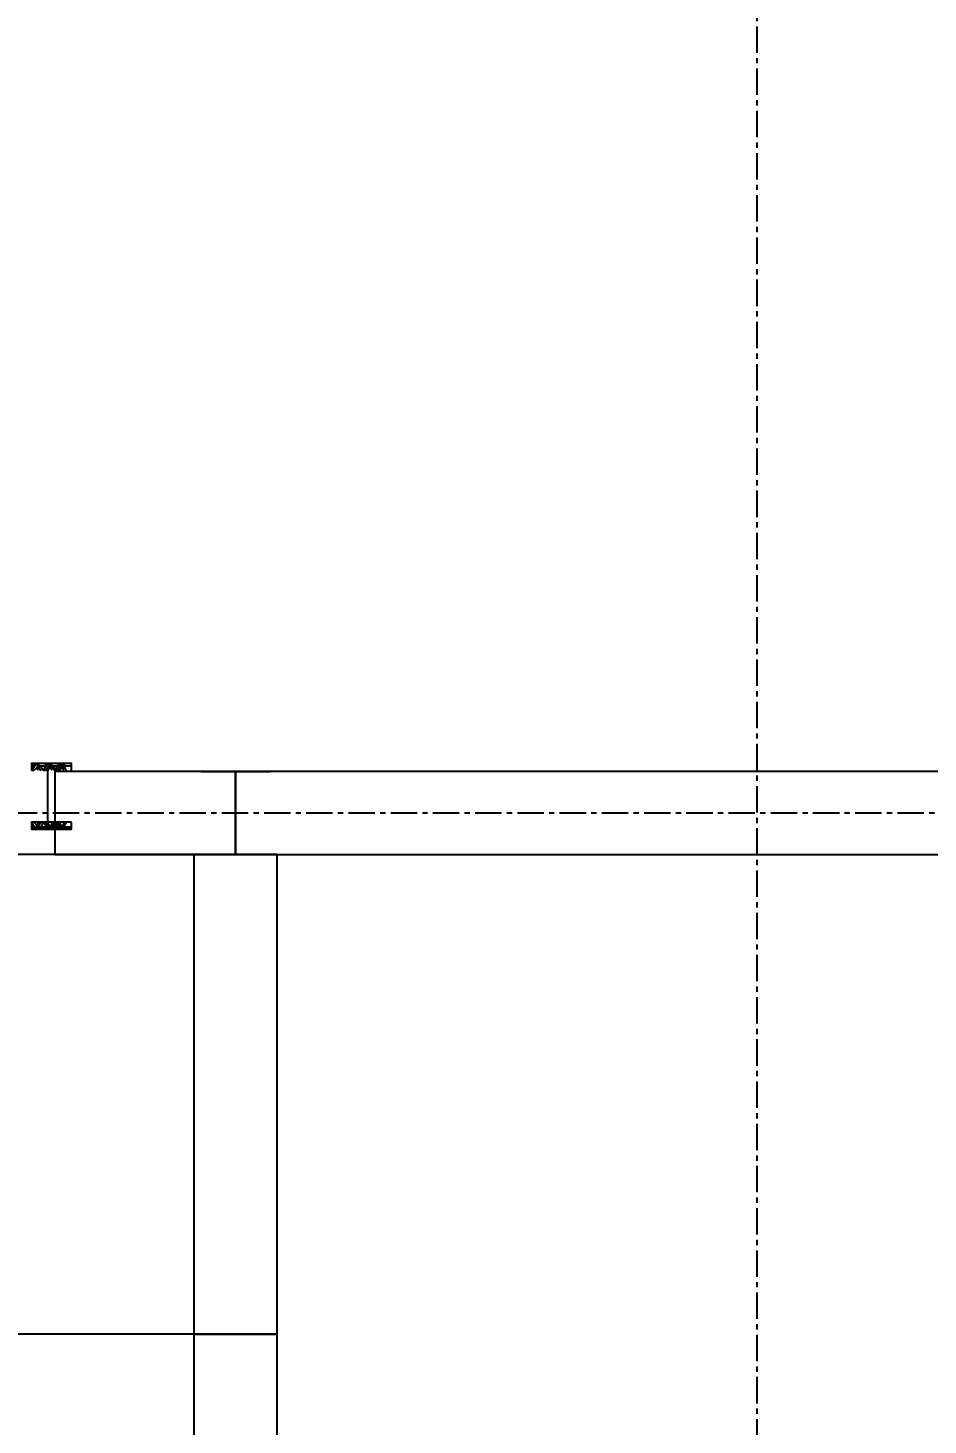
# Model space of a CAD drawing. Header units: centimetres. Extents: x -135 to 5290, y -1327 to 1388.
# Drawn here: x 932.3 to 1040.6, y 561.8 to 730 of the extents above; entities that cross this region are included whole.
import ezdxf

# ---------------------------------------------------------------- set-up
doc = ezdxf.new("R2010")
doc.units = ezdxf.units.CM
doc.linetypes.add('CENTER', pattern=[5.08, 3.175, -0.635, 0.635, -0.635])
for name, color, linetype in [('AKS', 4, 'CENTER'), ('IC_DUVAR_100', 30, 'Continuous'), ('IC_KAPILAR', 7, 'Continuous'), ('IC_UCLU_H_100', 3, 'Continuous'), ('OZEL_PANEL_OLCU_CM', 3, 'Continuous')]:
    doc.layers.add(name, color=color, linetype=linetype)
doc.styles.add('PORTMAN', font='DejaVuSans.ttf')
doc.dimstyles.new('PORTMAN', dxfattribs={"dimtxt": 14, "dimasz": 9, "dimexe": 6, "dimexo": 5, "dimgap": 4, "dimtad": 1, "dimtxsty": 'PORTMAN', "dimblk": 'ARCHTICK', "dimcen": 2.5, "dimazin": 3, "dimtfac": 0.5, "dimtmove": 2, "dimatfit": 3})

# ---------------------------------------------------------------- blocks, each defined once
blk = doc.blocks.new('kaynak-ic-kapi')
at = {"color": 133, "linetype": 'Continuous', "lineweight": 25, "true_color": 0x6ec1dd}
for p, q in [((54247.47, 7919.88), (54248.32, 7919.88)), ((54248.32, 7919.59), (54247.47, 7919.59)), ((54248.6, 7919.88), (54248.04, 7919.03)), ((54248.32, 7919.31), (54248.04, 7919.59)), ((54248.32, 7919.88), (54248.32, 7919.59)), ((54248.32, 7919.31), (54248.6, 7919.31)), ((54248.32, 7919.03), (54248.6, 7919.31)), ((54249.16, 7919.03), (54248.6, 7919.88)), ((54248.6, 7919.88), (54248.6, 7919.59)), ((54248.6, 7919.88), (54248.88, 7919.88)), ((54248.6, 7919.59), (54248.88, 7919.03)), ((54249.16, 7919.88), (54248.88, 7919.59)), ((54248.88, 7919.88), (54249.45, 7919.03)), ((54249.73, 7919.59), (54248.88, 7919.59)), ((54249.16, 7919.03), (54248.88, 7919.03)), ((54249.16, 7919.88), (54249.16, 7919.88)), ((54249.16, 7919.03), (54249.73, 7919.59)), ((54249.16, 7919.03), (54249.45, 7919.03)), ((54250.01, 7919.88), (54249.45, 7919.03)), ((54250.01, 7919.88), (54249.73, 7919.59)), ((54249.73, 7919.31), (54249.73, 7919.59)), ((54249.73, 7919.31), (54250.01, 7919.31)), ((54249.73, 7919.03), (54250.01, 7919.31)), ((54250.57, 7919.03), (54250.01, 7919.88)), ((54250.01, 7919.88), (54250.01, 7919.88)), ((54250.01, 7919.88), (54250.01, 7919.59)), ((54250.01, 7919.88), (54250.29, 7919.88)), ((54250.01, 7919.59), (54250.29, 7919.03)), ((54250.29, 7919.88), (54250.86, 7919.03)), ((54250.29, 7912.83), (54250.29, 7919.03)), ((54250.57, 7919.88), (54250.57, 7919.88)), ((54250.57, 7919.88), (54250.57, 7919.59)), ((54251.42, 7919.59), (54250.57, 7919.59)), ((54250.57, 7919.03), (54250.57, 7919.03)), ((54250.57, 7919.03), (54250.86, 7919.03)), ((54250.86, 7919.03), (54251.14, 7919.59)), ((54251.7, 7919.88), (54251.14, 7919.03)), ((54251.42, 7919.31), (54251.14, 7919.59)), ((54251.42, 7919.88), (54251.42, 7919.88)), ((54251.42, 7919.88), (54251.42, 7919.59)), ((54251.7, 7919.88), (54251.42, 7919.59)), ((54251.42, 7919.59), (54251.98, 7919.03)), ((54251.42, 7919.31), (54251.7, 7919.31)), ((54251.42, 7919.03), (54251.7, 7919.31)), ((54252.27, 7919.03), (54251.7, 7919.88)), ((54251.7, 7919.88), (54252.27, 7919.88)), ((54251.7, 7919.88), (54251.98, 7919.88)), ((54251.98, 7919.88), (54251.98, 7919.88)), ((54251.98, 7919.88), (54251.98, 7919.59)), ((54251.98, 7919.88), (54252.27, 7919.03)), ((54252.27, 7919.59), (54251.98, 7919.59)), ((54251.98, 7919.03), (54251.98, 7919.03)), ((54251.98, 7919.03), (54252.27, 7919.03)), ((54252.27, 7919.03), (54252.27, 7919.03)), ((54248.32, 7912.26), (54247.47, 7912.26)), ((54248.6, 7911.98), (54248.04, 7912.83)), ((54248.32, 7912.26), (54248.04, 7912.26)), ((54248.32, 7912.83), (54248.6, 7912.26)), ((54248.32, 7912.26), (54248.32, 7911.98)), ((54248.32, 7912.26), (54248.6, 7912.26)), ((54249.16, 7912.83), (54248.6, 7911.98)), ((54248.6, 7912.26), (54248.88, 7912.83)), ((54249.16, 7912.83), (54248.88, 7912.83)), ((54248.88, 7911.98), (54249.45, 7912.83)), ((54249.16, 7911.98), (54248.88, 7912.26)), ((54249.73, 7912.26), (54248.88, 7912.26)), ((54249.16, 7912.83), (54249.45, 7912.83)), ((54249.16, 7912.83), (54249.73, 7912.26)), ((54250.01, 7911.98), (54249.45, 7912.83)), ((54249.73, 7912.83), (54250.01, 7912.26)), ((54250.01, 7911.98), (54249.73, 7912.26)), ((54249.73, 7912.26), (54249.73, 7912.26)), ((54249.73, 7912.26), (54250.01, 7912.26)), ((54250.57, 7912.83), (54250.01, 7911.98)), ((54250.01, 7912.26), (54250.29, 7912.83)), ((54250.01, 7911.98), (54250.01, 7912.26)), ((54250.29, 7911.98), (54250.86, 7912.83)), ((54250.57, 7912.83), (54250.57, 7912.83)), ((54250.57, 7912.83), (54250.86, 7912.83)), ((54250.57, 7911.98), (54250.57, 7912.26)), ((54251.42, 7912.26), (54250.57, 7912.26)), ((54250.86, 7912.83), (54251.14, 7912.26)), ((54251.7, 7911.98), (54251.14, 7912.83)), ((54251.42, 7912.26), (54251.14, 7912.26)), ((54251.42, 7912.26), (54251.98, 7912.83)), ((54251.42, 7912.83), (54251.7, 7912.26)), ((54251.42, 7911.98), (54251.42, 7912.26)), ((54251.7, 7911.98), (54251.42, 7912.26)), ((54251.42, 7912.26), (54251.7, 7912.26)), ((54252.27, 7912.83), (54251.7, 7911.98)), ((54251.98, 7912.83), (54251.98, 7912.83)), ((54251.98, 7912.83), (54252.27, 7912.83)), ((54251.98, 7911.98), (54252.27, 7912.83)), ((54251.98, 7911.98), (54251.98, 7912.26)), ((54252.27, 7912.26), (54251.98, 7912.26)), ((54252.27, 7912.83), (54252.27, 7912.83)), ((54247.47, 7911.98), (54248.32, 7911.98)), ((54249.16, 7911.98), (54249.16, 7911.98)), ((54250.01, 7911.98), (54250.01, 7911.98)), ((54250.01, 7911.98), (54250.29, 7911.98)), ((54250.57, 7911.98), (54250.57, 7911.98)), ((54251.42, 7911.98), (54251.42, 7911.98)), ((54251.7, 7911.98), (54252.27, 7911.98)), ((54251.7, 7911.98), (54251.98, 7911.98)), ((54251.98, 7911.98), (54251.98, 7911.98))]:
    blk.add_line(p, q, dxfattribs=at)
for points in [[(54247.47, 7919.03), (54247.47, 7919.88), (54252.27, 7919.88), (54252.27, 7919.03)], [(54248.6, 7919.88), (54250.01, 7919.88), (54251.42, 7919.88)], [(54248.6, 7912.26), (54248.6, 7911.98), (54248.88, 7911.98)], [(54248.6, 7911.98), (54250.01, 7911.98), (54251.42, 7911.98)]]:
    blk.add_lwpolyline(points, dxfattribs=at)
blk.add_lwpolyline([(54247.47, 7912.83), (54252.27, 7912.83), (54252.27, 7911.98), (54247.47, 7911.98)], close=True, dxfattribs=at)
blk = doc.blocks.new('BOM_K01_IC_KAPI_ACIKLIK820')
at = {"layer": 'IC_KAPILAR'}
blk.add_blockref('kaynak-ic-kapi', (0, 0), dxfattribs=at)
blk = doc.blocks.new('BOM_I15_1255p0_IC_K01_SOL_ALT')
blk.add_lwpolyline([(0, 103.75), (10, 103.75), (10, 125.5), (0, 125.5)], close=True)
at = {"layer": 'IC_KAPILAR', "xscale": -1, "rotation": 90}
blk.add_blockref('BOM_K01_IC_KAPI_ACIKLIK820', (7918.93, 54353.219), dxfattribs=at)
blk = doc.blocks.new('BOM_I14_1255p0_IC_DOLU')
blk.add_lwpolyline([(0, 0), (10, 0), (10, 125.5), (0, 125.5)], close=True)
blk = doc.blocks.new('BOM_I15_1255p0_IC_K01_SAG_UST')
blk.add_lwpolyline([(0, 103.75), (10, 103.75), (10, 125.5), (0, 125.5)], close=True)
blk = doc.blocks.new('BOM_I16_577p5_IC_DOLU')
blk.add_lwpolyline([(0, 0), (10, 0), (10, 57.75), (0, 57.75)], close=True)
blk = doc.blocks.new('BOM_B05_UCLU_H_100')
for p, q in [((-5, -4.17), (-5, 4.17)), ((9.17, 5), (5, 5)), ((5, 5), (5, -5)), ((5, -4.17), (5, 4.17)), ((5, 0), (-5, 0)), ((-5, 0), (-5, -4.17)), ((5, -4.17), (5, 0)), ((5, -5), (9.17, -5))]:
    blk.add_line(p, q)
blk = doc.blocks.new('_ARCHTICK')
at = {"color": 0, "linetype": 'BYBLOCK', "const_width": 0.15}
blk.add_lwpolyline([(-0.5, -0.5), (0.5, 0.5)], dxfattribs=at)

msp = doc.modelspace()

# ---------------------------------------------------------------- linework, layer by layer
at = {"layer": 'AKS'}
for p, q in [((1020, -35), (1020, 1091)), ((-35, 635.5), (1185, 635.5))]:
    msp.add_line(p, q, dxfattribs=at)

# ---------------------------------------------------------------- block references
at = {"layer": 'IC_DUVAR_100', "rotation": 270}
for name, p in [('BOM_I15_1255p0_IC_K01_SOL_ALT', (831.75, 640.5)), ('BOM_I14_1255p0_IC_DOLU', (957.25, 640.5))]:
    msp.add_blockref(name, p, dxfattribs=at)
at = {"layer": 'IC_DUVAR_100'}
for name, p in [('BOM_I16_577p5_IC_DOLU', (952.25, 572.75)), ('BOM_I15_1255p0_IC_K01_SAG_UST', (952.25, 447.25))]:
    msp.add_blockref(name, p, dxfattribs=at)
at = {"layer": 'IC_UCLU_H_100', "rotation": 270}
msp.add_blockref('BOM_B05_UCLU_H_100', (957.25, 635.5), dxfattribs=at)

# ---------------------------------------------------------------- dimensions: what is measured, and where the dimension line sits
at = {"layer": 'OZEL_PANEL_OLCU_CM'}
msp.add_linear_dim(base=(912.25, 572.75), p1=(962.25, 572.75), p2=(962.25, 630.5), angle=90, dimstyle='PORTMAN', override={"dimtxt": 14, "dimasz": 9, "dimexe": 6, "dimexo": 5, "dimdec": 2, "dimzin": 8, "dimdsep": 44}, dxfattribs=at).render()

doc.saveas('drawing.dxf')
